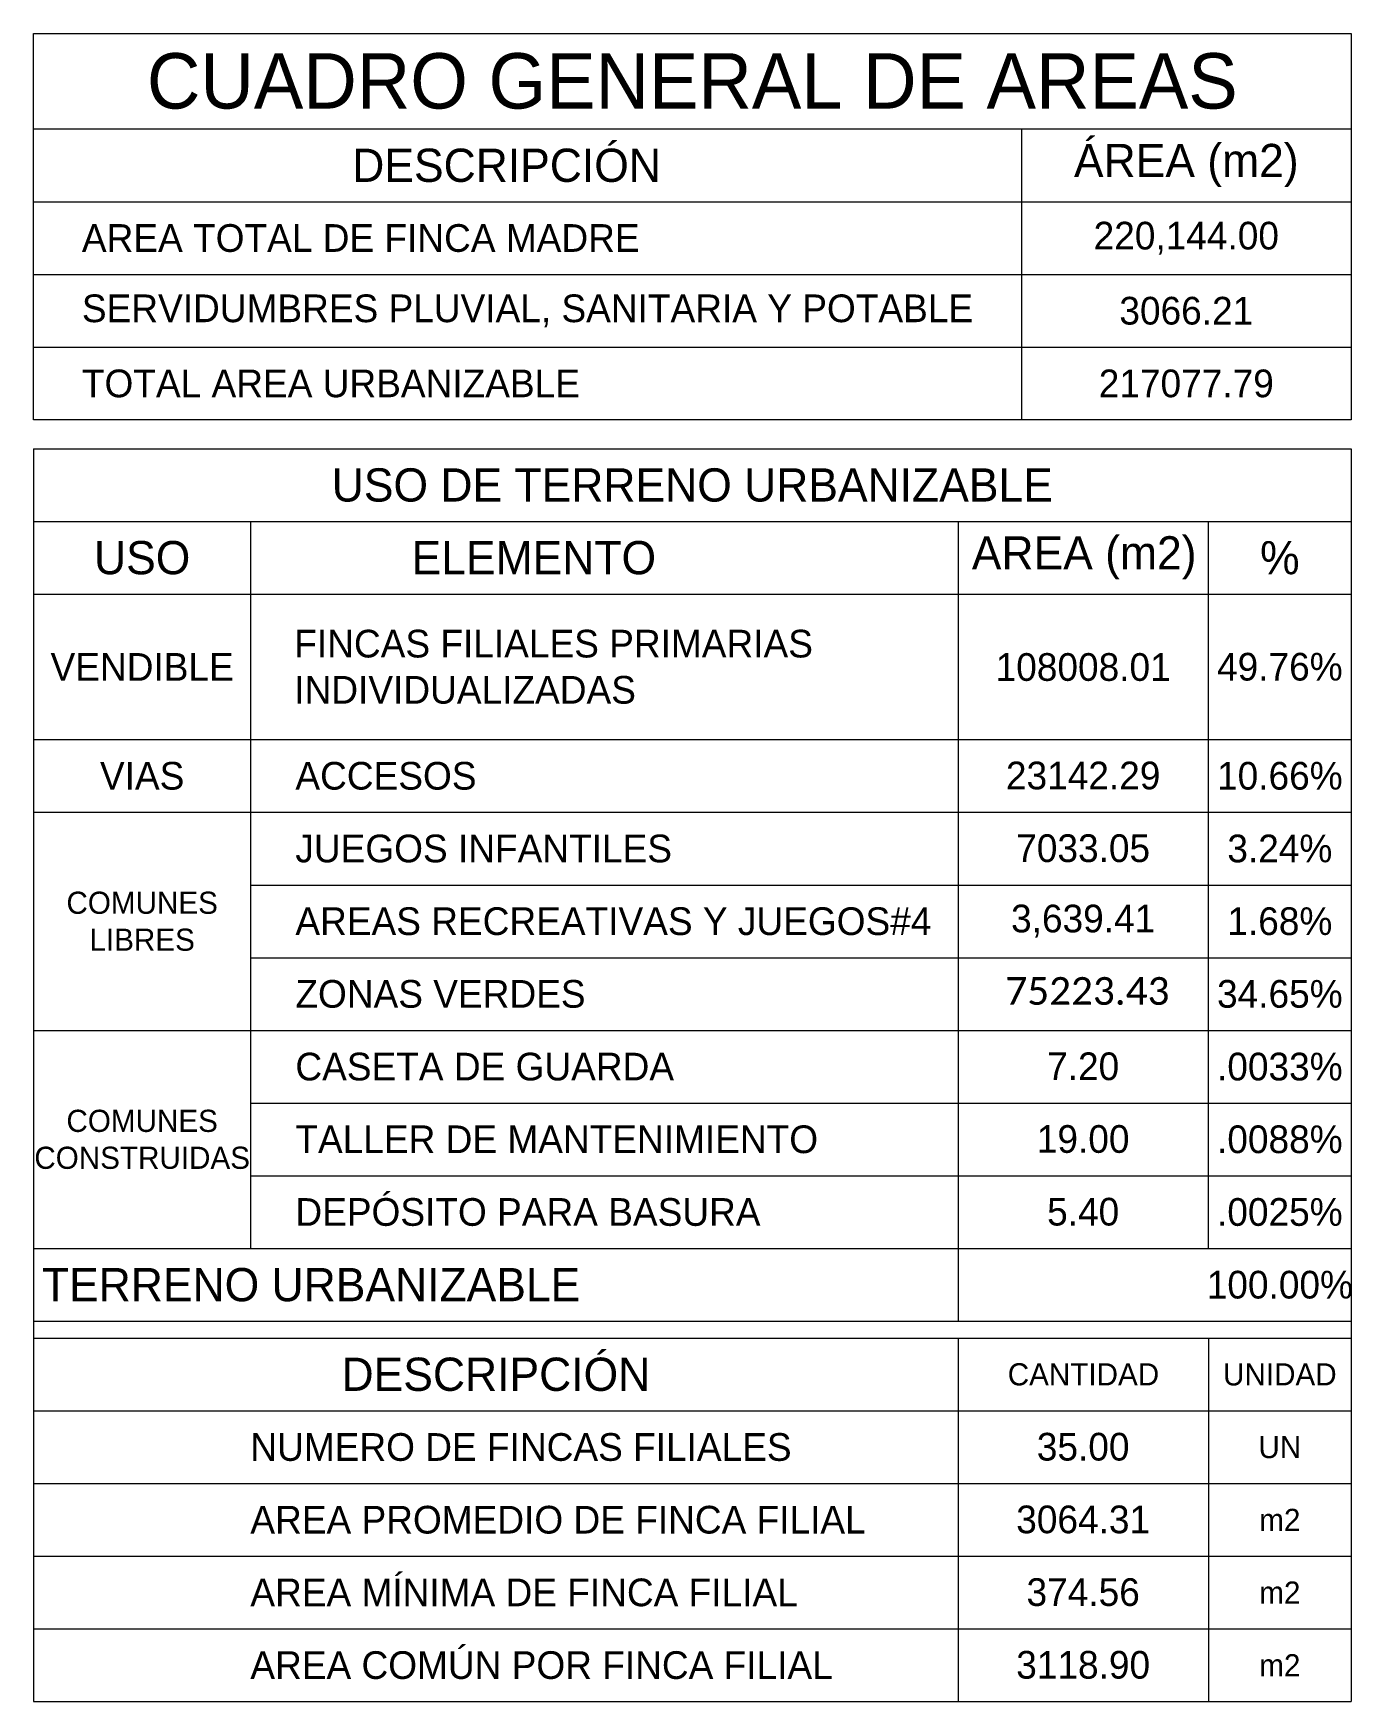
# Model space of a CAD drawing. Header units: millimetres. Extents: x -1203 to 2926, y -1380 to 3972.
# Drawn here: x 2807 to 2926, y 2283.9 to 2434.5 of the extents above; entities that cross this region are included whole.
import ezdxf

# ---------------------------------------------------------------- set-up
doc = ezdxf.new("R2010")
doc.units = ezdxf.units.MM
doc.header["$LTSCALE"] = 10
doc.layers.add('f- tablas y cuadros', color=7, linetype='Continuous')
doc.styles.add('CENTURY_GOTHIC', font='GOTHIC.TTF')

msp = doc.modelspace()

# ---------------------------------------------------------------- linework, layer by layer
at = {"layer": 'f- tablas y cuadros', "lineweight": 5}
for p, q in [((2807.016, 2434.506), (2925.968, 2434.506)), ((2807.016, 2399.613), (2807.016, 2434.506)), ((2925.968, 2434.506), (2925.968, 2399.613)), ((2925.968, 2425.86), (2807.016, 2425.86)), ((2896.193, 2425.86), (2896.193, 2399.613)), ((2807.016, 2419.298), (2925.968, 2419.298)), ((2807.016, 2412.736), (2925.968, 2412.736)), ((2807.016, 2406.175), (2925.968, 2406.175)), ((2925.968, 2399.613), (2807.016, 2399.613)), ((2807.016, 2397.007), (2925.968, 2397.007)), ((2807.016, 2397.007), (2807.016, 2390.445)), ((2925.968, 2397.007), (2925.968, 2390.445)), ((2807.016, 2390.445), (2925.968, 2390.445)), ((2807.016, 2390.445), (2807.016, 2383.884)), ((2826.655, 2324.827), (2826.655, 2390.445)), ((2890.514, 2318.265), (2890.514, 2390.445)), ((2913.082, 2324.827), (2913.082, 2390.445)), ((2925.968, 2390.445), (2925.968, 2383.884)), ((2807.016, 2383.884), (2925.968, 2383.884)), ((2807.016, 2383.884), (2807.016, 2283.929)), ((2925.968, 2383.884), (2925.968, 2283.929)), ((2807.016, 2370.76), (2925.968, 2370.76)), ((2807.016, 2364.198), (2925.968, 2364.198)), ((2826.655, 2357.636), (2925.968, 2357.636)), ((2826.655, 2351.075), (2925.968, 2351.075)), ((2807.016, 2344.513), (2925.968, 2344.513)), ((2826.655, 2337.951), (2925.968, 2337.951)), ((2826.655, 2331.389), (2925.968, 2331.389)), ((2807.016, 2324.827), (2925.968, 2324.827)), ((2807.016, 2318.265), (2925.968, 2318.265)), ((2807.016, 2316.738), (2925.968, 2316.738)), ((2890.514, 2283.929), (2890.514, 2316.738)), ((2913.082, 2316.738), (2913.082, 2283.929)), ((2807.016, 2310.176), (2925.968, 2310.176)), ((2807.016, 2303.614), (2925.968, 2303.614)), ((2807.016, 2297.053), (2925.968, 2297.053)), ((2807.016, 2290.491), (2925.968, 2290.491)), ((2807.016, 2283.929), (2925.968, 2283.929))]:
    msp.add_line(p, q, dxfattribs=at)

# ---------------------------------------------------------------- texts
at = {"layer": 'f- tablas y cuadros', "lineweight": 5, "style": 'CENTURY_GOTHIC'}
for s, width, heights, insert, char_height, attachment_point in [('CUADRO GENERAL DE AREAS', 772.87215, [0], (2866.492, 2430.183), 5, 5), ('DESCRIPCIÓN', 63.00466, [0], (2849.729, 2422.579), 3, 5), ('ÁREA (m2)', 63.00466, [0], (2911.081, 2422.579), 3, 5), ('AREA TOTAL DE FINCA MADRE', 82.39973, [0], (2811.396, 2416.017), 2.5, 4), ('220,144.00', 29.77506, [0], (2911.081, 2416.017), 2.5, 5), ('SERVIDUMBRES PLUVIAL, SANITARIA Y POTABLE', 82.39973, [0], (2811.396, 2409.456), 2.5, 4), ('3066.21', 29.77506, [0], (2911.081, 2409.456), 2.5, 5), ('TOTAL AREA URBANIZABLE', 82.39973, [0], (2811.396, 2402.894), 2.5, 4), ('217077.79', 29.77506, [0], (2911.081, 2402.894), 2.5, 5), ('USO DE TERRENO URBANIZABLE', 63.00466, [0], (2866.492, 2393.726), 3, 5), ('USO', 16.61303, [0], (2816.836, 2387.165), 3, 5), ('ELEMENTO', 51.07163, [0], (2852.191, 2387.165), 3, 5), ('AREA (m2)', 22.79967, [0], (2901.862, 2387.165), 3, 5), ('%', 9.13508, [0], (2919.525, 2387.165), 3, 5), ('FINCAS FILIALES PRIMARIAS INDIVIDUALIZADAS', 63.85928, [0], (2830.567, 2377.322), 2.5, 4), ('VENDIBLE', 16.61303, [0], (2816.836, 2377.322), 2.5, 5), ('108008.01', 22.61927, [0], (2901.772, 2377.296), 2.5, 5), ('49.76%', 7.44728, [3.344], (2919.525, 2377.322), 2.5, 5), ('VIAS', 16.61303, [0], (2816.836, 2367.479), 2.5, 5), ('ACCESOS', 63.85928, [0], (2830.666, 2367.479), 2.5, 4), ('23142.29', 22.61927, [0], (2901.772, 2367.505), 2.5, 5), ('10.66%', 9.13508, [0], (2919.525, 2367.479), 2.5, 5), ('JUEGOS INFANTILES', 63.85928, [0], (2830.666, 2360.917), 2.5, 4), ('7033.05', 22.61927, [0], (2901.772, 2360.943), 2.5, 5), ('3.24%', 9.13508, [0], (2919.525, 2360.917), 2.5, 5), ('COMUNES LIBRES', 16.61303, [0], (2816.836, 2354.355), 2, 5), ('AREAS RECREATIVAS Y JUEGOS#4', 63.85928, [0], (2830.666, 2354.355), 2.5, 4), ('3,639.41', 22.61927, [0], (2901.772, 2354.381), 2.5, 5), ('1.68%', 9.13508, [0], (2919.525, 2354.355), 2.5, 5), ('ZONAS VERDES', 63.85928, [0], (2830.666, 2347.794), 2.5, 4), ('34.65%', 9.13508, [0], (2919.525, 2347.794), 2.5, 5), ('CASETA DE GUARDA', 63.85928, [0], (2830.666, 2341.232), 2.5, 4), ('7.20', 22.61927, [0], (2901.772, 2341.258), 2.5, 5), ('.0033%', 9.13508, [0], (2919.525, 2341.232), 2.5, 5), ('COMUNES CONSTRUIDAS', 16.61303, [0], (2816.836, 2334.67), 2, 5), ('TALLER DE MANTENIMIENTO', 63.85928, [0], (2830.666, 2334.67), 2.5, 4), ('19.00', 22.61927, [0], (2901.772, 2334.696), 2.5, 5), ('.0088%', 9.13508, [0], (2919.525, 2334.67), 2.5, 5), ('DEPÓSITO PARA BASURA', 63.85928, [0], (2830.666, 2328.108), 2.5, 4), ('5.40', 22.61927, [0], (2901.772, 2328.134), 2.5, 5), ('.0025%', 9.13508, [0], (2919.525, 2328.108), 2.5, 5), ('TERRENO URBANIZABLE', 53.50371, [0], (2832.085, 2321.546), 3, 5), ('100.00%', 9.13508, [0], (2919.525, 2321.546), 2.5, 5), ('DESCRIPCIÓN', 63.85928, [0], (2848.765, 2313.457), 3, 5), ('CANTIDAD', 16.61303, [0], (2901.798, 2313.457), 2, 5), ('UNIDAD', 16.61303, [0], (2919.525, 2313.457), 2, 5), ('NUMERO DE FINCAS FILIALES', 63.85928, [0], (2826.601, 2306.895), 2.5, 4), ('35.00', 22.61927, [0], (2901.772, 2306.921), 2.5, 5), ('UN', 16.61303, [0], (2919.525, 2306.895), 2, 5), ('AREA PROMEDIO DE FINCA FILIAL', 63.85928, [0], (2826.601, 2300.333), 2.5, 4), ('3064.31', 22.61927, [0], (2901.772, 2300.359), 2.5, 5), ('m2', 16.61303, [0], (2919.525, 2300.333), 2, 5), ('AREA MÍNIMA DE FINCA FILIAL', 63.85928, [0], (2826.601, 2293.772), 2.5, 4), ('374.56', 22.61927, [0], (2901.772, 2293.798), 2.5, 5), ('m2', 16.61303, [0], (2919.525, 2293.772), 2, 5), ('AREA COMÚN POR FINCA FILIAL', 63.85928, [0], (2826.601, 2287.21), 2.5, 4), ('3118.90', 22.61927, [0], (2901.772, 2287.236), 2.5, 5), ('m2', 16.61303, [0], (2919.525, 2287.21), 2, 5)]:
    msp.add_mtext_dynamic_manual_height_columns(s, width=width, gutter_width=1.25, heights=heights, dxfattribs=dict(at, insert=insert, char_height=char_height, attachment_point=attachment_point))
at = {"layer": 'f- tablas y cuadros', "lineweight": 5, "insert": (2902.156, 2348.058), "char_height": 2.5, "width": 32.66632, "attachment_point": 5, "style": 'CENTURY_GOTHIC'}
msp.add_mtext('{\\fCalibri|b0|i0|c0|p34;\\C7;75223.43}', dxfattribs=at)

doc.saveas('drawing.dxf')
